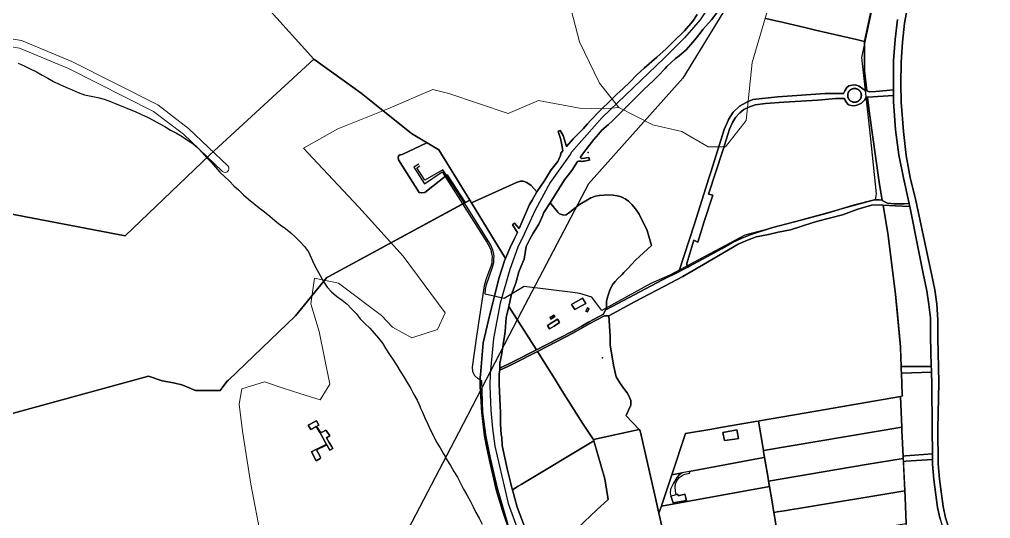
# Model space of a CAD drawing. Header units: metres. Extents: x 3 to 1027712, y 40 to 4430649.
# Drawn here: x 507850 to 509359, y 4407645 to 4408420 of the extents above; entities that cross this region are included whole.
import ezdxf

# ---------------------------------------------------------------- set-up
doc = ezdxf.new("R2010")
doc.units = ezdxf.units.M
doc.header["$MEASUREMENT"] = 0
doc.layers.add('A.ES.SDGC.CP.07003.cadastralparcel — CadastralParcel', color=1, linetype='Continuous')
for name, color, linetype, lineweight in [('Carreteras_5_km', 2, 'Continuous', 30), ('Lineas_electricas_5_km', 1, 'Continuous', 30), ('Rios_5_km', 4, 'Continuous', 30), ('Tuberias_distribucion_agua_ABAQUA', 5, 'Continuous', 30)]:
    doc.layers.add(name, color=color, linetype=linetype, lineweight=lineweight)
doc.layers.add('Habitats_5_km', color=7, linetype='Continuous', lineweight=9, true_color=0xbefad2)
doc.layers.add('Yacimientos_arqueologicos', color=7, linetype='Continuous', true_color=0x160844)

msp = doc.modelspace()

# ---------------------------------------------------------------- linework, layer by layer
at = {"layer": 'A.ES.SDGC.CP.07003.cadastralparcel — CadastralParcel', "color": 7, "linetype": 'Continuous', "flags": 128}
for points in [[(507847.8, 4408597.2), (507870.1, 4408600.4), (507989, 4408617.3), (508022.7, 4408621.6), (508025.3, 4408621.9), (508027.9, 4408622.3), (508073.7, 4408628.2), (508078.5, 4408622.4), (508096.1, 4408601), (508100.5, 4408595.7), (508105.4, 4408589.7), (508173.1, 4408507.7), (508307.5, 4408358.7), (508152.4, 4408216.1), (508145.7, 4408209.7), (508014.2, 4408084), (507675.2, 4408148.9)], [(508903.4, 4408427.8), (508896.2, 4408417.8), (508883.5, 4408402.7), (508865.6, 4408385.4), (508854.8, 4408374.7), (508840.6, 4408361.6), (508820.8, 4408344.5), (508809.9, 4408334.7), (508798.3, 4408323), (508787.9, 4408313.1), (508778.5, 4408304.1), (508767.6, 4408293.2), (508754.6, 4408281.1), (508751.7, 4408278.3), (508736.8, 4408262.7), (508732.7, 4408258.1), (508725.7, 4408250.1), (508710.3, 4408234.9), (508700.1, 4408222.8), (508700.1, 4408222.8), (508694.8, 4408240), (508690.1, 4408247.9), (508688.9, 4408247.2), (508686.9, 4408246), (508690.7, 4408235.3), (508692.4, 4408227.9), (508694.1, 4408216), (508691.2, 4408212.5), (508690.6, 4408208.8), (508686.6, 4408199.7), (508676.3, 4408186.4), (508672.7, 4408180.7), (508666.5, 4408170.6), (508654.1, 4408152.5), (508654.1, 4408152.5), (508645, 4408162.2), (508638.5, 4408167.2), (508632.7, 4408168.8), (508628.5, 4408168.9), (508622.3, 4408167), (508552.2, 4408135.2), (508501.4, 4408217.6), (508459.1, 4408243.1), (508401.6, 4408289.2), (508380.8, 4408305.9), (508355, 4408324.5), (508307.5, 4408358.7), (508173.1, 4408507.7)], [(509186.1, 4408492.3), (509163.4, 4408386), (509151, 4408388.9), (509087.3, 4408403.7), (509070.7, 4408407.6), (509030.7, 4408416.9), (509025.6, 4408418.1), (509009.7, 4408421.7)], [(509214.4, 4408420.4), (509210.7, 4408388.9), (509208.4, 4408356.7), (509208.4, 4408310.9), (509180.8, 4408308.1), (509170.3, 4408308), (509166.7, 4408309.3), (509163.1, 4408340.6), (509163.3, 4408386.1), (509182.1, 4408473.6)], [(508613.6, 4407618.8), (508600.8, 4407657.2), (508591.3, 4407687.8), (508581.4, 4407731.1), (508576.3, 4407754.5), (508572.8, 4407773.5), (508571, 4407787.1), (508568.7, 4407809), (508566.7, 4407835), (508566, 4407849.8), (508566.1, 4407860.3), (508566.1, 4407863.4), (508566.1, 4407864.4), (508566.3, 4407868.3), (508570.3, 4407917.7), (508580.8, 4407962), (508595.3, 4408019.6), (508603.8, 4408045.1), (508605.4, 4408049), (508612.7, 4408065.8), (508619.2, 4408080.1), (508623.8, 4408089.5), (508616.1, 4408101.3), (508619, 4408103.9), (508626.7, 4408095.5), (508642.6, 4408132.7), (508646.5, 4408139.4), (508654.1, 4408152.5), (508666.5, 4408170.6), (508672.7, 4408180.7), (508676.3, 4408186.4), (508686.6, 4408199.7), (508690.6, 4408208.8), (508691.2, 4408212.5), (508694.1, 4408216), (508692.4, 4408227.9), (508690.7, 4408235.3), (508686.9, 4408246), (508688.9, 4408247.2), (508690.1, 4408247.9), (508694.8, 4408240), (508700.1, 4408222.8), (508700.1, 4408222.8), (508710.3, 4408234.9), (508725.7, 4408250.1), (508732.7, 4408258.1), (508736.8, 4408262.7), (508751.7, 4408278.3), (508754.6, 4408281.1), (508767.6, 4408293.2), (508778.5, 4408304.1), (508787.9, 4408313.1), (508798.3, 4408323), (508809.9, 4408334.7), (508820.8, 4408344.5), (508840.6, 4408361.6), (508854.8, 4408374.7), (508865.6, 4408385.4), (508883.5, 4408402.7), (508896.2, 4408417.8), (508903.4, 4408427.8)], [(508936.8, 4408434.5), (508925.2, 4408419.5), (508911.9, 4408404.4), (508907.6, 4408398.9), (508899.5, 4408388.5), (508893.2, 4408381.4), (508885.8, 4408373), (508875, 4408363.8), (508869.7, 4408359.5), (508856.2, 4408347.1), (508853.5, 4408344.2), (508842.5, 4408332.7), (508835.1, 4408325.6), (508820.2, 4408311.3), (508814.4, 4408305.7), (508801.5, 4408292.7), (508799.2, 4408290.4), (508785, 4408276.3), (508780.8, 4408272.1), (508770.8, 4408262.1), (508765.4, 4408257.3), (508755.2, 4408248.4), (508749.6, 4408242), (508742.5, 4408233.8), (508735.4, 4408224.6), (508724.8, 4408210.9), (508722.7, 4408207.7), (508721.3, 4408205.7), (508721.8, 4408205.1), (508722.6, 4408204.7), (508723.3, 4408204.4), (508724, 4408204.3), (508724.6, 4408204.4), (508735, 4408205.7), (508735.2, 4408204.2), (508735.6, 4408201.4), (508732.7, 4408201.1), (508727.7, 4408200.1), (508726, 4408200), (508724.1, 4408199.8), (508723.3, 4408199.8), (508722.3, 4408200), (508721.2, 4408200.1), (508719.9, 4408200.1), (508718.7, 4408200), (508717.4, 4408199.8), (508708.2, 4408185.5), (508696.9, 4408171), (508674.8, 4408135.6), (508665, 4408120.1), (508662.2, 4408113.8), (508657, 4408102), (508648.3, 4408088), (508643.3, 4408078.8), (508637.6, 4408067.6), (508634.4, 4408047.9), (508632.3, 4408043), (508625.7, 4408028.3), (508621.2, 4408010.6), (508620.8, 4408009.6), (508614, 4407991.6), (508610.4, 4407974.3), (508606.6, 4407959.1), (508606.4, 4407957), (508604.5, 4407935.5), (508603.5, 4407928), (508601.6, 4407915.4), (508599.3, 4407901.5), (508598, 4407893.7), (508596.3, 4407886.5), (508596.5, 4407878.5), (508596.6, 4407878.5), (508596.6, 4407875.2), (508595.2, 4407869.5), (508595.5, 4407853.7), (508597, 4407819.9), (508597.3, 4407809.4), (508597.2, 4407792), (508598.3, 4407775), (508599.3, 4407771.1), (508600.2, 4407758.3), (508608.4, 4407720), (508613, 4407701.4), (508615.1, 4407692.8), (508615.9, 4407689.6), (508623.6, 4407662.3), (508637.1, 4407625.6)], [(509009.7, 4408421.7), (509025.6, 4408418.1), (509030.7, 4408416.9), (509070.7, 4408407.6), (509087.3, 4408403.7), (509151, 4408388.9), (509163.3, 4408386.1), (509163.1, 4408340.6), (509166.7, 4408309.3), (509164.5, 4408310.1), (509160.5, 4408312.5), (509154.8, 4408316.5), (509149.2, 4408318.7), (509144.3, 4408318.3), (509139, 4408316.9), (509135.6, 4408314.3), (509132.5, 4408309.4), (509130.5, 4408305.2), (509102.3, 4408305.1), (509028.6, 4408300), (508989.6, 4408295.9), (508979.2, 4408291.3), (508969.1, 4408285.4), (508959.1, 4408276.2), (508952, 4408264.9), (508951.4, 4408263.5), (508945.3, 4408249.4), (508924.7, 4408184.7), (508921.4, 4408173.9), (508920.3, 4408170.4), (508919.2, 4408166.9), (508899.2, 4408102.7), (508874.4, 4408028.4), (508849.2, 4408015.8), (508762, 4407969.8), (508762, 4407981.9), (508763.6, 4407988.9), (508766.3, 4407996.7), (508768.3, 4408002.3), (508772.2, 4408009), (508775.6, 4408013.1), (508779.9, 4408017.7), (508784.8, 4408022.3), (508786.4, 4408024.1), (508789.2, 4408027.3), (508795.4, 4408033.6), (508807.3, 4408046.2), (508832.1, 4408069.2), (508825.6, 4408092.3), (508813.2, 4408117.5), (508807.1, 4408126.3), (508801.5, 4408133), (508796.5, 4408137.8), (508791.2, 4408141.7), (508785.1, 4408144.6), (508778.8, 4408146.4), (508772.8, 4408147.2), (508762.6, 4408147.7), (508757.9, 4408147.3), (508750.9, 4408146.9), (508745, 4408145.6), (508737.8, 4408143), (508730.3, 4408138.7), (508720.1, 4408132.9), (508705, 4408120.7), (508699.3, 4408116.9), (508695.2, 4408116.1), (508692.1, 4408117), (508689.1, 4408118.3), (508686.8, 4408120.9), (508674.8, 4408135.6), (508696.9, 4408171), (508708.2, 4408185.5), (508717.4, 4408199.8), (508718.7, 4408200), (508719.9, 4408200.1), (508721.2, 4408200.1), (508722.3, 4408200), (508723.3, 4408199.8), (508724.1, 4408199.8), (508726, 4408200), (508727.7, 4408200.1), (508732.7, 4408201.1), (508735.6, 4408201.4), (508735.2, 4408204.2), (508735, 4408205.7), (508724.6, 4408204.4), (508724, 4408204.3), (508723.3, 4408204.4), (508722.6, 4408204.7), (508721.8, 4408205.1), (508721.3, 4408205.7), (508722.7, 4408207.7), (508724.8, 4408210.9), (508735.4, 4408224.6), (508742.5, 4408233.8), (508749.6, 4408242), (508755.2, 4408248.4), (508765.4, 4408257.3), (508770.8, 4408262.1), (508780.8, 4408272.1), (508785, 4408276.3), (508799.2, 4408290.4), (508801.5, 4408292.7), (508814.4, 4408305.7), (508820.2, 4408311.3), (508835.1, 4408325.6), (508842.5, 4408332.7), (508853.5, 4408344.2), (508856.2, 4408347.1), (508869.7, 4408359.5), (508875, 4408363.8), (508885.8, 4408373), (508893.2, 4408381.4), (508899.5, 4408388.5), (508907.6, 4408398.9), (508911.9, 4408404.4), (508925.2, 4408419.5), (508936.8, 4408434.5)], [(509295.3, 4407626.8), (509289.4, 4407645.9), (509285.7, 4407663.8), (509283, 4407682.9), (509279.8, 4407706.2), (509278, 4407730), (509277.5, 4407784.2), (509278.9, 4407856.4), (509277.5, 4407925.6), (509277.1, 4407953.5), (509275.7, 4407977.7), (509272.5, 4408000), (509267.5, 4408025.2), (509261.1, 4408053.9), (509243.2, 4408138.8), (509234.5, 4408174.9), (509228.1, 4408208.7), (509224, 4408246.2), (509220.4, 4408291.7), (509219.9, 4408320), (509220.4, 4408353.8), (509222.2, 4408384.8), (509225.4, 4408414.5), (509229.5, 4408436.9)], [(509229.5, 4408436.9), (509225.4, 4408414.5), (509222.2, 4408384.8), (509220.4, 4408353.8), (509219.9, 4408320), (509220.4, 4408291.7), (509224, 4408246.2), (509228.1, 4408208.7), (509234.5, 4408174.9), (509243.2, 4408138.8), (509261.1, 4408053.9), (509267.5, 4408025.2), (509272.5, 4408000), (509275.7, 4407977.7), (509277.1, 4407953.5), (509277.5, 4407925.6), (509278.9, 4407856.4), (509277.5, 4407784.2), (509278, 4407730), (509279.8, 4407706.2), (509283, 4407682.9), (509285.7, 4407663.8), (509289.4, 4407645.9), (509295.3, 4407626.8)], [(509280.7, 4407643.7), (509276.9, 4407662.2), (509274.1, 4407681.7), (509270.9, 4407705.3), (509269, 4407729.6), (509268.9, 4407736.5), (509268.9, 4407740.9), (509268.8, 4407745.2), (509268.5, 4407784.2), (509267.9, 4407854.1), (509267.4, 4407872.3), (509267.2, 4407876.9), (509267.1, 4407881.3), (509265.6, 4407927.2), (509265.6, 4407956.9), (509263.4, 4407977.4), (509260.2, 4407998.9), (509254.6, 4408025.6), (509248.2, 4408056.7), (509233.5, 4408129.5), (509233.1, 4408131.6), (509232.7, 4408133.6), (509232.6, 4408134.2), (509224, 4408174.3), (509216.7, 4408209.9), (509211.2, 4408248.7), (509208.4, 4408292.8), (509208.4, 4408302.1), (509208.4, 4408310.9), (509208.4, 4408356.7), (509210.7, 4408388.9), (509214.4, 4408420.4)], [(507675.2, 4408148.9), (508014.2, 4408084), (508145.7, 4408209.7), (508152.4, 4408216.1), (508307.5, 4408358.7), (508355, 4408324.5), (508380.8, 4408305.9), (508401.6, 4408289.2), (508459.1, 4408243.1), (508483.4, 4408228.5), (508483.1, 4408228.4), (508483.1, 4408228.4), (508444.5, 4408210.7), (508441.4, 4408209.9), (508438.7, 4408208.3), (508438.3, 4408206), (508438.7, 4408202.4), (508471, 4408151.4), (508474.4, 4408150.9), (508479.7, 4408151.2), (508514.5, 4408178.9), (508542.7, 4408135.8), (508330.4, 4408020.8), (508327.7, 4408019.3), (508279, 4407959.9), (508174.8, 4407860.1), (508172.1, 4407857.6), (508165, 4407847.7), (508161.7, 4407843.6), (508123.3, 4407844), (508103.8, 4407852), (508102.1, 4407852.4), (508089, 4407855.5), (508071.7, 4407859), (508050.2, 4407865.9), (507598.2, 4407742.3)], [(507598.2, 4407742.3), (508050.2, 4407865.9), (508071.7, 4407859), (508089, 4407855.5), (508102.1, 4407852.4), (508103.8, 4407852), (508123.3, 4407844), (508161.7, 4407843.6), (508165, 4407847.7), (508172.1, 4407857.6), (508174.8, 4407860.1), (508279, 4407959.9), (508327.7, 4408019.3), (508330.4, 4408020.8), (508549.6, 4408139.5), (508552.2, 4408135.2), (508605.4, 4408049), (508603.8, 4408045.1), (508595.3, 4408019.6), (508580.8, 4407962), (508570.3, 4407917.7), (508566.3, 4407868.3), (508566.1, 4407864.4), (508566.1, 4407863.4), (508566.1, 4407860.3), (508566, 4407849.8), (508566.7, 4407835), (508568.7, 4407809), (508571, 4407787.1), (508572.8, 4407773.5), (508576.3, 4407754.5), (508581.4, 4407731.1), (508591.3, 4407687.8), (508600.8, 4407657.2), (508613.6, 4407618.8)]]:
    msp.add_lwpolyline(points, dxfattribs=at)
for points in [[(508874.4, 4408028.4), (508899.2, 4408102.7), (508919.2, 4408166.9), (508920.3, 4408170.4), (508921.4, 4408173.9), (508924.7, 4408184.7), (508945.3, 4408249.4), (508951.4, 4408263.5), (508952, 4408264.9), (508959.1, 4408276.2), (508969.1, 4408285.4), (508979.2, 4408291.3), (508989.6, 4408295.9), (509028.6, 4408300), (509102.3, 4408305.1), (509130.5, 4408305.2), (509132.5, 4408309.4), (509135.6, 4408314.3), (509139, 4408316.9), (509144.3, 4408318.3), (509149.2, 4408318.7), (509154.8, 4408316.5), (509160.5, 4408312.5), (509164.5, 4408310.1), (509166.7, 4408309.3), (509170.3, 4408308), (509180.8, 4408308.1), (509208.4, 4408310.9), (509208.4, 4408302.1), (509167.8, 4408299.7), (509166.1, 4408299.6), (509163.2, 4408294.9), (509158.7, 4408290.2), (509152.7, 4408287.6), (509147.8, 4408286.3), (509142.3, 4408286.5), (509138.3, 4408287.8), (509135.4, 4408291.2), (509131.6, 4408297.6), (509118.8, 4408297.2), (509090.5, 4408295.1), (509038, 4408291.6), (509009.4, 4408289.7), (508993.5, 4408287.5), (508983.3, 4408284.1), (508975.8, 4408280.2), (508969.5, 4408275.2), (508962.5, 4408267.7), (508957.9, 4408260.4), (508953.6, 4408250), (508943.2, 4408216.5), (508920.8, 4408148.8), (508927.6, 4408147.4), (508913.8, 4408106.3), (508904.1, 4408074.5), (508897.8, 4408077.2), (508886.9, 4408041.2), (508887.2, 4408038.3), (508891.1, 4408036.9), (508888.7, 4408035.6), (508880.4, 4408031.5), (508874.4, 4408028.4)], [(509158.4, 4408302.5), (509158.4, 4408302.7), (509158.4, 4408302.9), (509158.3, 4408303.1), (509158.3, 4408303.3), (509158.3, 4408303.4), (509158.3, 4408303.6), (509158.3, 4408303.8), (509158.2, 4408304), (509158.2, 4408304.2), (509158.2, 4408304.4), (509158.1, 4408304.5), (509158.1, 4408304.7), (509158.1, 4408304.9), (509158, 4408305.1), (509158, 4408305.3), (509157.9, 4408305.4), (509157.9, 4408305.6), (509157.8, 4408305.8), (509157.7, 4408306), (509157.7, 4408306.1), (509157.6, 4408306.3), (509157.5, 4408306.5), (509157.5, 4408306.7), (509157.4, 4408306.8), (509157.3, 4408307), (509157.2, 4408307.2), (509157.1, 4408307.3), (509157, 4408307.5), (509156.9, 4408307.6), (509156.9, 4408307.8), (509156.8, 4408308), (509156.7, 4408308.1), (509156.6, 4408308.3), (509156.5, 4408308.4), (509156.2, 4408308.7), (509156.1, 4408308.9), (509156, 4408309), (509155.9, 4408309.2), (509155.8, 4408309.3), (509155.6, 4408309.4), (509155.5, 4408309.6), (509155.4, 4408309.7), (509155.3, 4408309.8), (509155.1, 4408310), (509155, 4408310.1), (509154.9, 4408310.2), (509154.7, 4408310.3), (509154.6, 4408310.5), (509154.4, 4408310.6), (509154.3, 4408310.7), (509154.1, 4408310.8), (509154, 4408310.9), (509153.8, 4408311), (509153.7, 4408311.1), (509153.5, 4408311.2), (509153.4, 4408311.3), (509153.2, 4408311.4), (509152.9, 4408311.6), (509152.7, 4408311.7), (509152.6, 4408311.8), (509152.2, 4408312), (509152.1, 4408312), (509151.9, 4408312.1), (509151.7, 4408312.2), (509151.4, 4408312.3), (509151.2, 4408312.4), (509151, 4408312.4), (509150.9, 4408312.5), (509150.7, 4408312.5), (509150.5, 4408312.6), (509150.3, 4408312.6), (509150.1, 4408312.7), (509150, 4408312.7), (509149.8, 4408312.8), (509149.6, 4408312.8), (509149.4, 4408312.8), (509149.2, 4408312.8), (509149, 4408312.9), (509148.9, 4408312.9), (509148.7, 4408312.9), (509148.5, 4408312.9), (509148.3, 4408312.9), (509148.1, 4408312.9), (509147.9, 4408312.9), (509147.8, 4408313), (509147.6, 4408312.9), (509147.4, 4408312.9), (509147.2, 4408312.9), (509147, 4408312.9), (509146.8, 4408312.9), (509146.6, 4408312.9), (509146.5, 4408312.9), (509146.3, 4408312.8), (509146.1, 4408312.8), (509145.9, 4408312.8), (509145.7, 4408312.8), (509145.5, 4408312.7), (509145.4, 4408312.7), (509145.2, 4408312.6), (509145, 4408312.6), (509144.8, 4408312.5), (509144.5, 4408312.4), (509144.3, 4408312.4), (509144.1, 4408312.3), (509143.4, 4408312), (509142.9, 4408311.8), (509142.3, 4408311.4), (509142.1, 4408311.3), (509142, 4408311.2), (509141.8, 4408311.1), (509141.7, 4408311), (509141.5, 4408310.9), (509141.4, 4408310.8), (509141.2, 4408310.7), (509141.1, 4408310.6), (509140.9, 4408310.5), (509140.8, 4408310.3), (509140.6, 4408310.2), (509140.5, 4408310.1), (509140.4, 4408310), (509140.2, 4408309.8), (509140.1, 4408309.7), (509140, 4408309.6), (509139.9, 4408309.4), (509139.7, 4408309.3), (509139.6, 4408309.2), (509139.5, 4408309), (509139.4, 4408308.9), (509139.3, 4408308.7), (509139.2, 4408308.6), (509139.1, 4408308.4), (509138.9, 4408308.3), (509138.8, 4408308.1), (509138.7, 4408308), (509138.6, 4408307.8), (509138.6, 4408307.6), (509138.5, 4408307.5), (509138.3, 4408307.2), (509138.2, 4408307), (509138.1, 4408306.8), (509138, 4408306.7), (509138, 4408306.5), (509137.9, 4408306.3), (509137.8, 4408306.1), (509137.8, 4408306), (509137.7, 4408305.8), (509137.7, 4408305.6), (509137.6, 4408305.4), (509137.5, 4408305.3), (509137.5, 4408305.1), (509137.4, 4408304.9), (509137.4, 4408304.7), (509137.4, 4408304.5), (509137.3, 4408304.4), (509137.3, 4408304.2), (509137.3, 4408304), (509137.2, 4408303.8), (509137.2, 4408303.6), (509137.2, 4408303.4), (509137.2, 4408303.3), (509137.2, 4408303.1), (509137.1, 4408302.9), (509137.1, 4408302.7), (509137.1, 4408302), (509137.1, 4408301.8), (509137.2, 4408301.6), (509137.2, 4408301.4), (509137.2, 4408301.2), (509137.2, 4408301), (509137.2, 4408300.9), (509137.3, 4408300.7), (509137.3, 4408300.5), (509137.3, 4408300.3), (509137.4, 4408300.1), (509137.4, 4408299.9), (509137.4, 4408299.8), (509137.5, 4408299.4), (509137.6, 4408299.2), (509137.7, 4408299), (509137.7, 4408298.9), (509137.8, 4408298.7), (509137.8, 4408298.5), (509138, 4408298), (509138.1, 4408297.8), (509138.2, 4408297.7), (509138.3, 4408297.5), (509138.5, 4408297.2), (509138.6, 4408297), (509138.6, 4408296.9), (509138.7, 4408296.7), (509138.8, 4408296.5), (509138.9, 4408296.4), (509139.1, 4408296.2), (509139.2, 4408296.1), (509139.3, 4408295.9), (509139.4, 4408295.8), (509139.5, 4408295.6), (509139.6, 4408295.5), (509139.7, 4408295.4), (509139.9, 4408295.2), (509140, 4408295.1), (509140.1, 4408295), (509140.2, 4408294.8), (509140.4, 4408294.7), (509140.5, 4408294.6), (509140.6, 4408294.4), (509140.8, 4408294.3), (509140.9, 4408294.2), (509141.1, 4408294.1), (509141.2, 4408294), (509141.4, 4408293.8), (509141.5, 4408293.7), (509141.7, 4408293.6), (509141.8, 4408293.5), (509142, 4408293.4), (509142.3, 4408293.2), (509142.8, 4408293), (509142.9, 4408292.9), (509143.4, 4408292.6), (509143.6, 4408292.6), (509144.1, 4408292.3), (509144.3, 4408292.3), (509144.5, 4408292.2), (509144.6, 4408292.2), (509144.8, 4408292.1), (509145, 4408292.1), (509145.2, 4408292), (509145.4, 4408292), (509145.5, 4408291.9), (509145.7, 4408291.9), (509145.9, 4408291.9), (509146.1, 4408291.8), (509146.3, 4408291.8), (509146.5, 4408291.8), (509146.6, 4408291.8), (509146.8, 4408291.7), (509147, 4408291.7), (509147.2, 4408291.7), (509147.4, 4408291.7), (509147.6, 4408291.7), (509147.8, 4408291.7), (509147.9, 4408291.7), (509148.1, 4408291.7), (509148.3, 4408291.7), (509148.5, 4408291.7), (509148.7, 4408291.7), (509148.9, 4408291.8), (509149, 4408291.8), (509149.2, 4408291.8), (509149.4, 4408291.8), (509149.6, 4408291.9), (509149.8, 4408291.9), (509150, 4408291.9), (509150.1, 4408292), (509150.3, 4408292), (509150.5, 4408292.1), (509150.7, 4408292.1), (509150.9, 4408292.2), (509151, 4408292.2), (509151.2, 4408292.3), (509151.4, 4408292.3), (509151.7, 4408292.5), (509151.9, 4408292.6), (509152.1, 4408292.6), (509152.2, 4408292.7), (509152.6, 4408292.9), (509152.7, 4408293), (509152.9, 4408293), (509153.2, 4408293.2), (509153.4, 4408293.3), (509153.5, 4408293.4), (509153.7, 4408293.5), (509153.8, 4408293.6), (509154, 4408293.7), (509154.1, 4408293.8), (509154.3, 4408294), (509154.4, 4408294.1), (509154.6, 4408294.2), (509154.7, 4408294.3), (509154.9, 4408294.4), (509155, 4408294.6), (509155.1, 4408294.7), (509155.3, 4408294.8), (509155.4, 4408295), (509155.5, 4408295.1), (509155.6, 4408295.2), (509155.8, 4408295.4), (509155.9, 4408295.5), (509156, 4408295.6), (509156.1, 4408295.8), (509156.2, 4408295.9), (509156.3, 4408296.1), (509156.5, 4408296.2), (509156.6, 4408296.4), (509156.7, 4408296.5), (509156.8, 4408296.7), (509156.9, 4408296.9), (509156.9, 4408297), (509157, 4408297.2), (509157.1, 4408297.3), (509157.2, 4408297.5), (509157.3, 4408297.7), (509157.4, 4408297.8), (509157.5, 4408298), (509157.6, 4408298.4), (509157.7, 4408298.5), (509157.7, 4408298.7), (509157.8, 4408298.9), (509157.9, 4408299), (509157.9, 4408299.2), (509158, 4408299.4), (509158, 4408299.6), (509158.1, 4408299.8), (509158.1, 4408299.9), (509158.1, 4408300.1), (509158.2, 4408300.3), (509158.2, 4408300.5), (509158.2, 4408300.7), (509158.3, 4408300.9), (509158.3, 4408301), (509158.3, 4408301.2), (509158.3, 4408301.4), (509158.3, 4408301.6), (509158.4, 4408301.8), (509158.4, 4408302), (509158.4, 4408302.1), (509158.4, 4408302.5)], [(509158.4, 4408302.5), (509158.4, 4408302.1), (509158.4, 4408302), (509158.4, 4408301.8), (509158.3, 4408301.6), (509158.3, 4408301.4), (509158.3, 4408301.2), (509158.3, 4408301), (509158.3, 4408300.9), (509158.2, 4408300.7), (509158.2, 4408300.5), (509158.2, 4408300.3), (509158.1, 4408300.1), (509158.1, 4408299.9), (509158.1, 4408299.8), (509158, 4408299.6), (509158, 4408299.4), (509157.9, 4408299.2), (509157.9, 4408299), (509157.8, 4408298.9), (509157.7, 4408298.7), (509157.7, 4408298.5), (509157.6, 4408298.4), (509157.5, 4408298), (509157.4, 4408297.8), (509157.3, 4408297.7), (509157.2, 4408297.5), (509157.1, 4408297.3), (509157, 4408297.2), (509156.9, 4408297), (509156.9, 4408296.9), (509156.8, 4408296.7), (509156.7, 4408296.5), (509156.6, 4408296.4), (509156.5, 4408296.2), (509156.3, 4408296.1), (509156.2, 4408295.9), (509156.1, 4408295.8), (509156, 4408295.6), (509155.9, 4408295.5), (509155.8, 4408295.4), (509155.6, 4408295.2), (509155.5, 4408295.1), (509155.4, 4408295), (509155.3, 4408294.8), (509155.1, 4408294.7), (509155, 4408294.6), (509154.9, 4408294.4), (509154.7, 4408294.3), (509154.6, 4408294.2), (509154.4, 4408294.1), (509154.3, 4408294), (509154.1, 4408293.8), (509154, 4408293.7), (509153.8, 4408293.6), (509153.7, 4408293.5), (509153.5, 4408293.4), (509153.4, 4408293.3), (509153.2, 4408293.2), (509152.9, 4408293), (509152.7, 4408293), (509152.6, 4408292.9), (509152.2, 4408292.7), (509152.1, 4408292.6), (509151.9, 4408292.6), (509151.7, 4408292.5), (509151.4, 4408292.3), (509151.2, 4408292.3), (509151, 4408292.2), (509150.9, 4408292.2), (509150.7, 4408292.1), (509150.5, 4408292.1), (509150.3, 4408292), (509150.1, 4408292), (509150, 4408291.9), (509149.8, 4408291.9), (509149.6, 4408291.9), (509149.4, 4408291.8), (509149.2, 4408291.8), (509149, 4408291.8), (509148.9, 4408291.8), (509148.7, 4408291.7), (509148.5, 4408291.7), (509148.3, 4408291.7), (509148.1, 4408291.7), (509147.9, 4408291.7), (509147.8, 4408291.7), (509147.6, 4408291.7), (509147.4, 4408291.7), (509147.2, 4408291.7), (509147, 4408291.7), (509146.8, 4408291.7), (509146.6, 4408291.8), (509146.5, 4408291.8), (509146.3, 4408291.8), (509146.1, 4408291.8), (509145.9, 4408291.9), (509145.7, 4408291.9), (509145.5, 4408291.9), (509145.4, 4408292), (509145.2, 4408292), (509145, 4408292.1), (509144.8, 4408292.1), (509144.6, 4408292.2), (509144.5, 4408292.2), (509144.3, 4408292.3), (509144.1, 4408292.3), (509143.6, 4408292.6), (509143.4, 4408292.6), (509142.9, 4408292.9), (509142.8, 4408293), (509142.3, 4408293.2), (509142, 4408293.4), (509141.8, 4408293.5), (509141.7, 4408293.6), (509141.5, 4408293.7), (509141.4, 4408293.8), (509141.2, 4408294), (509141.1, 4408294.1), (509140.9, 4408294.2), (509140.8, 4408294.3), (509140.6, 4408294.4), (509140.5, 4408294.6), (509140.4, 4408294.7), (509140.2, 4408294.8), (509140.1, 4408295), (509140, 4408295.1), (509139.9, 4408295.2), (509139.7, 4408295.4), (509139.6, 4408295.5), (509139.5, 4408295.6), (509139.4, 4408295.8), (509139.3, 4408295.9), (509139.2, 4408296.1), (509139.1, 4408296.2), (509138.9, 4408296.4), (509138.8, 4408296.5), (509138.7, 4408296.7), (509138.6, 4408296.9), (509138.6, 4408297), (509138.5, 4408297.2), (509138.3, 4408297.5), (509138.2, 4408297.7), (509138.1, 4408297.8), (509138, 4408298), (509137.8, 4408298.5), (509137.8, 4408298.7), (509137.7, 4408298.9), (509137.7, 4408299), (509137.6, 4408299.2), (509137.5, 4408299.4), (509137.4, 4408299.8), (509137.4, 4408299.9), (509137.4, 4408300.1), (509137.3, 4408300.3), (509137.3, 4408300.5), (509137.3, 4408300.7), (509137.2, 4408300.9), (509137.2, 4408301), (509137.2, 4408301.2), (509137.2, 4408301.4), (509137.2, 4408301.6), (509137.1, 4408301.8), (509137.1, 4408302), (509137.1, 4408302.7), (509137.1, 4408302.9), (509137.2, 4408303.1), (509137.2, 4408303.3), (509137.2, 4408303.4), (509137.2, 4408303.6), (509137.2, 4408303.8), (509137.3, 4408304), (509137.3, 4408304.2), (509137.3, 4408304.4), (509137.4, 4408304.5), (509137.4, 4408304.7), (509137.4, 4408304.9), (509137.5, 4408305.1), (509137.5, 4408305.3), (509137.6, 4408305.4), (509137.7, 4408305.6), (509137.7, 4408305.8), (509137.8, 4408306), (509137.8, 4408306.1), (509137.9, 4408306.3), (509138, 4408306.5), (509138, 4408306.7), (509138.1, 4408306.8), (509138.2, 4408307), (509138.3, 4408307.2), (509138.5, 4408307.5), (509138.6, 4408307.6), (509138.6, 4408307.8), (509138.7, 4408308), (509138.8, 4408308.1), (509138.9, 4408308.3), (509139.1, 4408308.4), (509139.2, 4408308.6), (509139.3, 4408308.7), (509139.4, 4408308.9), (509139.5, 4408309), (509139.6, 4408309.2), (509139.7, 4408309.3), (509139.9, 4408309.4), (509140, 4408309.6), (509140.1, 4408309.7), (509140.2, 4408309.8), (509140.4, 4408310), (509140.5, 4408310.1), (509140.6, 4408310.2), (509140.8, 4408310.3), (509140.9, 4408310.5), (509141.1, 4408310.6), (509141.2, 4408310.7), (509141.4, 4408310.8), (509141.5, 4408310.9), (509141.7, 4408311), (509141.8, 4408311.1), (509142, 4408311.2), (509142.1, 4408311.3), (509142.3, 4408311.4), (509142.9, 4408311.8), (509143.4, 4408312), (509144.1, 4408312.3), (509144.3, 4408312.4), (509144.5, 4408312.4), (509144.8, 4408312.5), (509145, 4408312.6), (509145.2, 4408312.6), (509145.4, 4408312.7), (509145.5, 4408312.7), (509145.7, 4408312.8), (509145.9, 4408312.8), (509146.1, 4408312.8), (509146.3, 4408312.8), (509146.5, 4408312.9), (509146.6, 4408312.9), (509146.8, 4408312.9), (509147, 4408312.9), (509147.2, 4408312.9), (509147.4, 4408312.9), (509147.6, 4408312.9), (509147.8, 4408313), (509147.9, 4408312.9), (509148.1, 4408312.9), (509148.3, 4408312.9), (509148.5, 4408312.9), (509148.7, 4408312.9), (509148.9, 4408312.9), (509149, 4408312.9), (509149.2, 4408312.8), (509149.4, 4408312.8), (509149.6, 4408312.8), (509149.8, 4408312.8), (509150, 4408312.7), (509150.1, 4408312.7), (509150.3, 4408312.6), (509150.5, 4408312.6), (509150.7, 4408312.5), (509150.9, 4408312.5), (509151, 4408312.4), (509151.2, 4408312.4), (509151.4, 4408312.3), (509151.7, 4408312.2), (509151.9, 4408312.1), (509152.1, 4408312), (509152.2, 4408312), (509152.6, 4408311.8), (509152.7, 4408311.7), (509152.9, 4408311.6), (509153.2, 4408311.4), (509153.4, 4408311.3), (509153.5, 4408311.2), (509153.7, 4408311.1), (509153.8, 4408311), (509154, 4408310.9), (509154.1, 4408310.8), (509154.3, 4408310.7), (509154.4, 4408310.6), (509154.6, 4408310.5), (509154.7, 4408310.3), (509154.9, 4408310.2), (509155, 4408310.1), (509155.1, 4408310), (509155.3, 4408309.8), (509155.4, 4408309.7), (509155.5, 4408309.6), (509155.6, 4408309.4), (509155.8, 4408309.3), (509155.9, 4408309.2), (509156, 4408309), (509156.1, 4408308.9), (509156.2, 4408308.7), (509156.5, 4408308.4), (509156.6, 4408308.3), (509156.7, 4408308.1), (509156.8, 4408308), (509156.9, 4408307.8), (509156.9, 4408307.6), (509157, 4408307.5), (509157.1, 4408307.3), (509157.2, 4408307.2), (509157.3, 4408307), (509157.4, 4408306.8), (509157.5, 4408306.7), (509157.5, 4408306.5), (509157.6, 4408306.3), (509157.7, 4408306.1), (509157.7, 4408306), (509157.8, 4408305.8), (509157.9, 4408305.6), (509157.9, 4408305.4), (509158, 4408305.3), (509158, 4408305.1), (509158.1, 4408304.9), (509158.1, 4408304.7), (509158.1, 4408304.5), (509158.2, 4408304.4), (509158.2, 4408304.2), (509158.2, 4408304), (509158.3, 4408303.8), (509158.3, 4408303.6), (509158.3, 4408303.4), (509158.3, 4408303.3), (509158.3, 4408303.1), (509158.4, 4408302.9), (509158.4, 4408302.7), (509158.4, 4408302.5)], [(508891.1, 4408036.9), (508887.2, 4408038.3), (508886.9, 4408041.2), (508897.8, 4408077.2), (508904.1, 4408074.5), (508913.8, 4408106.3), (508927.6, 4408147.4), (508920.8, 4408148.8), (508943.2, 4408216.5), (508953.6, 4408250), (508957.9, 4408260.4), (508962.5, 4408267.7), (508969.5, 4408275.2), (508975.8, 4408280.2), (508983.3, 4408284.1), (508993.5, 4408287.5), (509009.4, 4408289.7), (509038, 4408291.6), (509090.5, 4408295.1), (509118.8, 4408297.2), (509131.6, 4408297.6), (509135.4, 4408291.2), (509138.3, 4408287.8), (509142.3, 4408286.5), (509147.8, 4408286.3), (509152.7, 4408287.6), (509158.7, 4408290.2), (509163.2, 4408294.9), (509166.1, 4408299.6), (509167.8, 4408299.7), (509170.8, 4408274.4), (509186, 4408167.5), (509190.9, 4408139), (509190.2, 4408139.4), (509186.2, 4408140.1), (509178.6, 4408140.1), (509146.2, 4408131.8), (509105.1, 4408119.3), (509066.5, 4408108.9), (509018.8, 4408096.5), (508985.6, 4408085.6), (508972.6, 4408080.7), (508958.2, 4408073.6), (508942.1, 4408064.6), (508912.3, 4408048.3), (508891.1, 4408036.9)], [(509170.8, 4408274.4), (509167.8, 4408299.7), (509208.4, 4408302.1), (509208.4, 4408292.8), (509211.2, 4408248.7), (509216.7, 4408209.9), (509224, 4408174.3), (509232.6, 4408134.2), (509225, 4408133.7), (509209.2, 4408133.7), (509199, 4408134.7), (509190.9, 4408139), (509186, 4408167.5), (509170.8, 4408274.4)], [(508483.1, 4408228.4), (508483.4, 4408228.5), (508501.4, 4408217.6), (508549.6, 4408139.5), (508542.7, 4408135.8), (508514.5, 4408178.9), (508479.7, 4408151.2), (508474.4, 4408150.9), (508471, 4408151.4), (508438.7, 4408202.4), (508438.3, 4408206), (508438.7, 4408208.3), (508441.4, 4408209.9), (508444.5, 4408210.7), (508483.1, 4408228.4)], [(508605.4, 4408049), (508552.2, 4408135.2), (508622.3, 4408167), (508628.5, 4408168.9), (508632.7, 4408168.8), (508638.5, 4408167.2), (508645, 4408162.2), (508654.1, 4408152.5), (508646.5, 4408139.4), (508642.6, 4408132.7), (508626.7, 4408095.5), (508619, 4408103.9), (508616.1, 4408101.3), (508623.8, 4408089.5), (508619.2, 4408080.1), (508612.7, 4408065.8), (508605.4, 4408049)], [(508596.6, 4407875.2), (508596.6, 4407878.5), (508615.8, 4407888), (508653.2, 4407907.1), (508668.6, 4407914.9), (508709.7, 4407935.9), (508722.6, 4407943.3), (508734, 4407949.9), (508757.6, 4407962.5), (508760.8, 4407969.2), (508762, 4407969.8), (508849.2, 4408015.8), (508874.4, 4408028.4), (508880.4, 4408031.5), (508888.7, 4408035.6), (508891.1, 4408036.9), (508912.3, 4408048.3), (508942.1, 4408064.6), (508958.2, 4408073.6), (508972.6, 4408080.7), (508985.6, 4408085.6), (509018.8, 4408096.5), (509066.5, 4408108.9), (509105.1, 4408119.3), (509146.2, 4408131.8), (509178.6, 4408140.1), (509186.2, 4408140.1), (509190.2, 4408139.4), (509190.9, 4408139), (509199, 4408134.7), (509209.2, 4408133.7), (509225, 4408133.7), (509232.6, 4408134.2), (509232.7, 4408133.6), (509233.1, 4408131.6), (509233.5, 4408129.5), (509211.7, 4408130.6), (509192.1, 4408131.9), (509189, 4408132.1), (509174.3, 4408131.6), (509152.8, 4408125.4), (509129.2, 4408116.9), (509088.6, 4408106.2), (509070.6, 4408100.6), (509066.1, 4408099.1), (509048.4, 4408093.2), (509029.2, 4408089.7), (509013.8, 4408086.4), (508995.1, 4408082.4), (508981.4, 4408077.4), (508966.8, 4408071.4), (508913.1, 4408039.7), (508881, 4408020.8), (508862.4, 4408011.2), (508807, 4407981.9), (508765.8, 4407959.9), (508759, 4407959.9), (508735.5, 4407947.2), (508711.1, 4407933.3), (508669.9, 4407912.3), (508654.8, 4407904.5), (508617.2, 4407885.3), (508611, 4407882.3), (508596.6, 4407875.2)], [(508674.8, 4408135.6), (508686.8, 4408120.9), (508689.1, 4408118.3), (508692.1, 4408117), (508695.2, 4408116.1), (508699.3, 4408116.9), (508705, 4408120.7), (508720.1, 4408132.9), (508730.3, 4408138.7), (508737.8, 4408143), (508745, 4408145.6), (508750.9, 4408146.9), (508757.9, 4408147.3), (508762.6, 4408147.7), (508772.8, 4408147.2), (508778.8, 4408146.4), (508785.1, 4408144.6), (508791.2, 4408141.7), (508796.5, 4408137.8), (508801.5, 4408133), (508807.1, 4408126.3), (508813.2, 4408117.5), (508825.6, 4408092.3), (508832.1, 4408069.2), (508807.3, 4408046.2), (508795.4, 4408033.6), (508789.2, 4408027.3), (508786.4, 4408024.1), (508784.8, 4408022.3), (508779.9, 4408017.7), (508775.6, 4408013.1), (508772.2, 4408009), (508768.3, 4408002.3), (508766.3, 4407996.7), (508763.6, 4407988.9), (508762, 4407981.9), (508762, 4407969.8), (508760.8, 4407969.2), (508757.6, 4407962.5), (508734, 4407949.9), (508722.6, 4407943.3), (508709.7, 4407935.9), (508668.6, 4407914.9), (508653.2, 4407907.1), (508610.4, 4407974.3), (508614, 4407991.6), (508620.8, 4408009.6), (508621.2, 4408010.6), (508625.7, 4408028.3), (508632.3, 4408043), (508634.4, 4408047.9), (508637.6, 4408067.6), (508643.3, 4408078.8), (508648.3, 4408088), (508657, 4408102), (508662.2, 4408113.8), (508665, 4408120.1), (508674.8, 4408135.6)], [(509219.2, 4407909.3), (509220.3, 4407881.1), (509220.5, 4407875.9), (509220.7, 4407870.8), (509222, 4407837.5), (509222.1, 4407835.3), (509219.1, 4407834.7), (509087.5, 4407811.9), (509000, 4407796.7), (508998.3, 4407796.4), (508993.8, 4407795.6), (508939.5, 4407786.2), (508925.9, 4407783.9), (508884.9, 4407776.8), (508863.7, 4407713), (508848.1, 4407666.1), (508843.7, 4407653.1), (508837.4, 4407681.2), (508814.8, 4407780.9), (508812.9, 4407783), (508792.2, 4407805.2), (508793.2, 4407806.2), (508796.6, 4407813.4), (508800, 4407821), (508800, 4407828.2), (508797, 4407835.3), (508794.5, 4407840.4), (508789, 4407847.1), (508787.5, 4407849.2), (508782.7, 4407855.6), (508777.2, 4407864.9), (508773, 4407883), (508767.9, 4407914.7), (508767.9, 4407928.3), (508765.8, 4407959.9), (508807, 4407981.9), (508862.4, 4408011.2), (508881, 4408020.8), (508913.1, 4408039.7), (508966.8, 4408071.4), (508981.4, 4408077.4), (508995.1, 4408082.4), (509013.8, 4408086.4), (509029.2, 4408089.7), (509048.4, 4408093.2), (509066.1, 4408099.1), (509070.6, 4408100.6), (509088.6, 4408106.2), (509129.2, 4408116.9), (509152.8, 4408125.4), (509174.3, 4408131.6), (509189, 4408132.1), (509192.1, 4408131.9), (509200.1, 4408084.7), (509211.5, 4407993.1), (509213.9, 4407968.2), (509219.2, 4407911.6), (509219.2, 4407909.3)], [(509192.1, 4408131.9), (509211.7, 4408130.6), (509233.5, 4408129.5), (509248.2, 4408056.7), (509254.6, 4408025.6), (509260.2, 4407998.9), (509263.4, 4407977.4), (509265.6, 4407956.9), (509265.6, 4407927.2), (509267.1, 4407881.3), (509220.3, 4407881.1), (509219.2, 4407911.6), (509211.5, 4407993.1), (509200.1, 4408084.7), (509192.1, 4408131.9)], [(508596.5, 4407878.5), (508596.3, 4407886.5), (508598, 4407893.7), (508599.3, 4407901.5), (508601.6, 4407915.4), (508603.5, 4407928), (508604.5, 4407935.5), (508606.4, 4407957), (508606.6, 4407959.1), (508610.4, 4407974.3), (508653.2, 4407907.1), (508615.8, 4407888), (508596.5, 4407878.5)], [(508712.8, 4407969.4), (508712.8, 4407969.5), (508707.7, 4407977.3), (508724.7, 4407987.1), (508729.9, 4407978.8), (508712.8, 4407969.4)], [(508712.8, 4407969.4), (508729.9, 4407978.8), (508724.7, 4407987.1), (508707.7, 4407977.3), (508712.8, 4407969.5), (508712.8, 4407969.4)], [(508682.2, 4407861), (508654.8, 4407904.5), (508669.9, 4407912.3), (508711.1, 4407933.3), (508735.5, 4407947.2), (508759, 4407959.9), (508765.8, 4407959.9), (508767.9, 4407928.3), (508767.9, 4407914.7), (508773, 4407883), (508777.2, 4407864.9), (508782.7, 4407855.6), (508787.5, 4407849.2), (508789, 4407847.1), (508794.5, 4407840.4), (508797, 4407835.3), (508800, 4407828.2), (508800, 4407821), (508796.6, 4407813.4), (508793.2, 4407806.2), (508792.2, 4407805.2), (508812.9, 4407783), (508742, 4407767.5), (508740.6, 4407769.7), (508725, 4407793), (508715, 4407808.8), (508692.9, 4407844), (508688.7, 4407850.7), (508682.2, 4407861)], [(508675.7, 4407954.8), (508674.4, 4407957), (508680.7, 4407960.7), (508682, 4407958.6), (508675.7, 4407954.8)], [(508675.7, 4407954.8), (508682, 4407958.6), (508680.7, 4407960.7), (508674.4, 4407957), (508675.7, 4407954.8)], [(508734.9, 4407970.8), (508732.6, 4407966), (508730.2, 4407966.8), (508732.8, 4407972), (508734.9, 4407970.8)], [(508734.9, 4407970.8), (508732.8, 4407972), (508730.2, 4407966.8), (508732.6, 4407966), (508734.9, 4407970.8)], [(508689, 4407949.4), (508680.7, 4407944), (508673.5, 4407939.4), (508670.5, 4407944.7), (508686.2, 4407954.5), (508689, 4407949.4)], [(508689, 4407949.4), (508686.2, 4407954.5), (508670.5, 4407944.7), (508673.5, 4407939.4), (508680.7, 4407944), (508689, 4407949.4)], [(508613, 4407701.4), (508608.4, 4407720), (508600.2, 4407758.3), (508599.3, 4407771.1), (508598.3, 4407775), (508597.2, 4407792), (508597.3, 4407809.4), (508597, 4407819.9), (508595.5, 4407853.7), (508595.2, 4407869.5), (508596.6, 4407875.2), (508611, 4407882.3), (508617.2, 4407885.3), (508654.8, 4407904.5), (508682.2, 4407861), (508688.7, 4407850.7), (508692.9, 4407844), (508715, 4407808.8), (508725, 4407793), (508740.6, 4407769.7), (508742, 4407767.5), (508742.6, 4407765.6), (508629.5, 4407697.8), (508625.1, 4407695.1), (508615.9, 4407689.6), (508615.1, 4407692.8), (508613, 4407701.4)], [(509222.1, 4407835.3), (509222, 4407837.5), (509220.7, 4407870.8), (509267.4, 4407872.3), (509267.9, 4407854.1), (509268.5, 4407784.2), (509268.8, 4407745.2), (509227.1, 4407742.4), (509223.4, 4407741.8), (509221.5, 4407781.5), (509221.3, 4407786.9), (509219.1, 4407834.7), (509222.1, 4407835.3)], [(509220.5, 4407875.9), (509220.3, 4407881.1), (509267.1, 4407881.3), (509267.2, 4407876.9), (509267.4, 4407872.3), (509220.7, 4407870.8), (509220.5, 4407875.9)], [(509000, 4407796.7), (509087.5, 4407811.9), (509219.1, 4407834.7), (509221.3, 4407786.9), (509006.1, 4407750.6), (508998.3, 4407796.4), (509000, 4407796.7)], [(508311.6, 4407788.1), (508317.9, 4407778.3), (508321.2, 4407779.6), (508326, 4407782.3), (508326.3, 4407781.8), (508332, 4407773.3), (508326.9, 4407770.3), (508331.2, 4407762.9), (508334.6, 4407757.1), (508336.7, 4407753.6), (508332.1, 4407751), (508330.1, 4407754.6), (508327.3, 4407759.5), (508325.5, 4407758.6), (508311.4, 4407751.6), (508317.6, 4407740.3), (508317.6, 4407739.2), (508317, 4407738.4), (508311, 4407734.6), (508303.5, 4407748.3), (508310.4, 4407751.9), (508311, 4407752.2), (508325.2, 4407759.2), (508327, 4407760), (508317, 4407777.9), (508310.8, 4407787.7), (508309.4, 4407787), (508302.6, 4407783.4), (508298.7, 4407789.8), (508311.4, 4407796.9), (508315.2, 4407790.1), (508311.6, 4407788.1)], [(508311.6, 4407788.1), (508315.2, 4407790.1), (508311.4, 4407796.9), (508298.7, 4407789.8), (508302.6, 4407783.4), (508309.4, 4407787), (508310.8, 4407787.7), (508317, 4407777.9), (508327, 4407760), (508325.2, 4407759.2), (508311, 4407752.2), (508310.4, 4407751.9), (508303.5, 4407748.3), (508311, 4407734.6), (508317, 4407738.4), (508317.6, 4407739.2), (508317.6, 4407740.3), (508311.4, 4407751.6), (508325.5, 4407758.6), (508327.3, 4407759.5), (508330.1, 4407754.6), (508332.1, 4407751), (508336.7, 4407753.6), (508334.6, 4407757.1), (508331.2, 4407762.9), (508326.9, 4407770.3), (508332, 4407773.3), (508326.3, 4407781.8), (508326, 4407782.3), (508321.2, 4407779.6), (508317.9, 4407778.3), (508311.6, 4407788.1)], [(508998.3, 4407796.4), (509006.1, 4407750.6), (509006.4, 4407748.6), (509007.9, 4407740), (509006.7, 4407739.8), (508879.6, 4407715.9), (508863.7, 4407713), (508884.9, 4407776.8), (508925.9, 4407783.9), (508939.5, 4407786.2), (508993.8, 4407795.6), (508998.3, 4407796.4)], [(508959.4, 4407781.7), (508964.8, 4407782.9), (508967.2, 4407769.3), (508961.8, 4407768.4), (508945.9, 4407765.9), (508943.2, 4407778.3), (508959.4, 4407781.7)], [(508959.4, 4407781.7), (508943.2, 4407778.3), (508945.9, 4407765.9), (508961.8, 4407768.4), (508967.2, 4407769.3), (508964.8, 4407782.9), (508959.4, 4407781.7)], [(509223.4, 4407741.8), (509223.5, 4407738.4), (509165.8, 4407728.6), (509120.4, 4407720.9), (509014.2, 4407702.8), (509013.4, 4407707.7), (509006.4, 4407748.6), (509006.1, 4407750.6), (509221.3, 4407786.9), (509221.5, 4407781.5), (509223.4, 4407741.8)], [(508654.3, 4407586.1), (508637.1, 4407625.6), (508623.6, 4407662.3), (508615.9, 4407689.6), (508625.1, 4407695.1), (508629.5, 4407697.8), (508742.6, 4407765.6), (508759.5, 4407706.6), (508764.7, 4407674.5), (508747.2, 4407658.6), (508717.6, 4407630.3), (508712.2, 4407625.1), (508654.3, 4407586.1)], [(508890.8, 4407718), (509006.7, 4407739.8), (509007.9, 4407740), (509013.4, 4407707.7), (509014.2, 4407702.8), (509015.5, 4407695), (509015.6, 4407694.6), (508847.5, 4407664.3), (508848.1, 4407666.1), (508863.7, 4407713), (508879.6, 4407715.9), (508877.1, 4407713.9), (508874.9, 4407712.3), (508871.3, 4407708.6), (508866.3, 4407699.9), (508861.7, 4407690.4), (508861.3, 4407684.3), (508862.4, 4407680), (508866, 4407669.2), (508886.6, 4407672.8), (508884.2, 4407682.6), (508873.8, 4407680.2), (508873.1, 4407683), (508870.3, 4407682.2), (508869.6, 4407687.4), (508869.2, 4407694.1), (508869.4, 4407698.6), (508871.3, 4407703.4), (508875, 4407708.8), (508879.8, 4407712), (508884, 4407713.7), (508891.8, 4407715.3), (508890.8, 4407718)], [(509022.7, 4407654.4), (509022.5, 4407654.3), (509019.7, 4407670.7), (509014.2, 4407702.8), (509120.4, 4407720.9), (509165.8, 4407728.6), (509223.5, 4407738.4), (509225.8, 4407687.9), (509060.5, 4407660.6), (509047.2, 4407658.4), (509042.1, 4407657.6), (509027.3, 4407655.1), (509022.7, 4407654.4)], [(509227.1, 4407742.4), (509268.8, 4407745.2), (509268.9, 4407740.9), (509268.9, 4407736.5), (509227.7, 4407733.8), (509223.7, 4407733.6), (509223.5, 4407738.4), (509223.4, 4407741.8), (509227.1, 4407742.4)], [(509227.7, 4407733.8), (509268.9, 4407736.5), (509269, 4407729.6), (509270.9, 4407705.3), (509274.1, 4407681.7), (509276.9, 4407662.2), (509280.7, 4407643.7), (509286.9, 4407623.6), (509293.1, 4407607.2), (509231.2, 4407579.1), (509228.5, 4407577.9), (509229, 4407591.2), (509229.2, 4407595.1), (509229.6, 4407605.9), (509228.3, 4407634.1), (509228.2, 4407636.6), (509226.3, 4407677.9), (509225.8, 4407687.9), (509223.7, 4407733.6), (509227.7, 4407733.8)], [(509029.3, 4407614.3), (509029.3, 4407614.3), (509029.5, 4407613.1), (508859.2, 4407583.8), (508858.9, 4407585), (508858.9, 4407585.1), (508857.8, 4407590), (508854.8, 4407603.6), (508843.7, 4407653.1), (508847.5, 4407664.3), (509015.6, 4407694.6), (509019.7, 4407670.7), (509022.5, 4407654.3), (509028.2, 4407620.5), (509029.3, 4407614.3)], [(509031.7, 4407603.6), (509031.1, 4407603.5), (509029.3, 4407614.3), (509022.5, 4407654.3), (509022.7, 4407654.4), (509027.3, 4407655.1), (509042.1, 4407657.6), (509047.2, 4407658.4), (509060.5, 4407660.6), (509225.8, 4407687.9), (509226.3, 4407677.9), (509228.2, 4407636.6), (509031.7, 4407603.6)], [(508866, 4407669.2), (508862.4, 4407680), (508867.4, 4407681.4), (508870.3, 4407682.2), (508873.1, 4407683), (508873.8, 4407680.2), (508884.2, 4407682.6), (508886.6, 4407672.8), (508866, 4407669.2)]]:
    msp.add_lwpolyline(points, close=True, dxfattribs=at)
at = {"layer": 'A.ES.SDGC.CP.07003.cadastralparcel — CadastralParcel', "color": 3, "linetype": 'Continuous', "flags": 128}
msp.add_lwpolyline([(508717.6, 4407630.3), (508747.2, 4407658.6), (508764.7, 4407674.5), (508759.5, 4407706.6), (508742.6, 4407765.6), (508742, 4407767.5), (508812.9, 4407783), (508814.8, 4407780.9), (508837.4, 4407681.2), (508843.7, 4407653.1), (508854.8, 4407603.6)], dxfattribs=at)
at = {"layer": 'Carreteras_5_km'}
msp.add_line((508708, 4408213.9, 27.4), (508705.5, 4408210.3, 27.4), dxfattribs=at)
for points in [[(508962, 4408521.7, 12.8), (508949.7, 4408490.9, 14.1), (508948.1, 4408486.8, 14.2), (508935.9, 4408462.5, 15.3), (508907.7, 4408419.9, 17.7), (508883.4, 4408391.7, 19.5), (508851.9, 4408359.9, 21.7), (508755.5, 4408268, 26.3), (508708, 4408213.9, 27.4)], [(508705.5, 4408210.3, 27.4), (508674.8, 4408167.1, 27.6), (508651.1, 4408123.8, 27.2), (508634, 4408086.6, 26.6)], [(508634, 4408086.6, 26.6), (508624.6, 4408066.3, 26.2), (508611.9, 4408031.9, 25.3), (508597.1, 4407979.3, 24), (508586.8, 4407924.5, 22.7), (508581.2, 4407869.7, 0.3)], [(508581.2, 4407869.7, 0.3), (508581, 4407851.2, 0.3), (508582.2, 4407813.2, 20), (508584.9, 4407785, 19.3), (508588.5, 4407757.2, 18.6), (508603.4, 4407695, 16.9)], [(508603.4, 4407695, 16.9), (508609.5, 4407668.5, 16.3), (508625, 4407625.6, 15.2), (508629.7, 4407615.8, 15), (508675.4, 4407521, 12.3), (508756.9, 4407363.1, 8.1), (508803.5, 4407276.5, 5.7), (508806, 4407272.1, 5.6)]]:
    msp.add_polyline3d(points, dxfattribs=at)
at = {"layer": 'Habitats_5_km'}
for points in [[(508697.4, 4408473.4), (508720.4, 4408385.4), (508751.4, 4408321.4), (508781.4, 4408283.4), (508757.4, 4408281.4), (508720.4, 4408282.4), (508656.4, 4408294.4), (508609.4, 4408274.4), (508517.4, 4408305.4), (508492.4, 4408311.4), (508422.4, 4408281.4), (508344.4, 4408250.4), (508291.4, 4408220.4), (508305.4, 4408205.4), (508377.4, 4408128.4), (508446.4, 4408052.4), (508511.4, 4407964.4), (508499.4, 4407938.4), (508459.4, 4407925.4), (508429.4, 4407942.4), (508412.4, 4407960.4), (508345.4, 4408010.4), (508308.4, 4408018.4), (508302.4, 4407978.4), (508315.4, 4407935.4), (508332.4, 4407853.4), (508317.4, 4407829.4), (508285.4, 4407839.4), (508259.4, 4407847.4), (508230.4, 4407857.4), (508195.4, 4407846.4), (508191.4, 4407822.4), (508196.4, 4407780.4), (508209.4, 4407698.4), (508225.4, 4407614.4)], [(509014.4, 4408441.4), (508988.4, 4408353.4), (508979.4, 4408263.4), (508947.4, 4408222.4), (508920.4, 4408222.4), (508879.4, 4408246.4), (508834.4, 4408256.4), (508781.4, 4408283.4), (508751.4, 4408321.4), (508720.4, 4408385.4), (508697.4, 4408473.4)], [(507766.6, 4408401.4), (507853.1, 4408387.4), (507930.9, 4408354.9), (508064.6, 4408287.4), (508112.3, 4408250.9), (508173.6, 4408192.9), (508175, 4408190.9), (508175.4, 4408187.9), (508174.6, 4408185.4), (508172.8, 4408183.4), (508170.3, 4408182.4), (508167.6, 4408182.9), (508165.3, 4408183.9), (508104.5, 4408241.9), (508058.2, 4408277.4), (507925.9, 4408343.9), (507849.8, 4408375.4), (507764.3, 4408389.4)], [(507764.3, 4408389.4), (507849.8, 4408375.4), (507925.9, 4408343.9), (508058.2, 4408277.4), (508104.5, 4408241.9), (508165.3, 4408183.9), (508167.6, 4408182.9), (508170.3, 4408182.4), (508172.8, 4408183.4), (508174.6, 4408185.4), (508175.4, 4408187.9), (508175, 4408190.9), (508173.6, 4408192.9), (508112.3, 4408250.9), (508064.6, 4408287.4), (507930.9, 4408354.9), (507853.1, 4408387.4), (507766.6, 4408401.4)]]:
    msp.add_lwpolyline(points, dxfattribs=at)
at = {"layer": 'Lineas_electricas_5_km'}
msp.add_polyline3d([(509393.8, 4409051.9, 1.1), (509260.2, 4408871.9, 1.3), (509119.4, 4408681.6, 1.4), (508989.6, 4408507.3, 7.1), (508881, 4408328.8, 16.2), (508734.1, 4408164.7, 23.9), (508624.4, 4407955.5, 23.6), (508532, 4407778, 17.9), (508405.3, 4407535, 15.9), (508319.4, 4407370.5, 9.5), (508205.4, 4407152.6, 5.1), (508093.7, 4407091, 4.8), (507908.1, 4406989.8, 5), (507740.5, 4406827.9, 5.1), (507573.2, 4406665.8, 5.9)], dxfattribs=at)
at = {"layer": 'Rios_5_km'}
msp.add_polyline3d([(507847.7, 4408352.6, 42.6), (507857.3, 4408348.1, 42.5), (507866.6, 4408343.7, 42.4), (507876.2, 4408339, 42.4), (507884.9, 4408333.6, 42.4), (507893.9, 4408328.9, 42.4), (507902.9, 4408323.7, 42.4), (507912.6, 4408319.3, 42.4), (507922, 4408315.2, 42.4), (507931.5, 4408310.7, 42.4), (507941.1, 4408306.7, 42.4), (507950.9, 4408303.2, 42.4), (507961.2, 4408300.9, 42.4), (507971.5, 4408298.9, 42.2), (507981.3, 4408296.3, 42.2), (507991.2, 4408292.6, 41.8), (508001.1, 4408288.8, 41.4), (508010.5, 4408285.2, 40.9), (508020.2, 4408281.1, 40.4), (508029.7, 4408277, 40), (508039.2, 4408272.8, 39.7), (508048.6, 4408268.5, 39.2), (508057.7, 4408263.9, 38.6), (508066.9, 4408258.8, 38.1), (508075.8, 4408253.7, 37.4), (508084.3, 4408248.2, 36.7), (508093.8, 4408243.8, 36.4), (508102.6, 4408238.6, 36.3), (508110.8, 4408232.9, 36.1), (508119.2, 4408227.3, 35.6), (508126.9, 4408220.9, 34.8), (508133.7, 4408213.6, 34.1), (508140.5, 4408205.8, 33.2), (508147.6, 4408198.3, 32.4), (508154.4, 4408190.6, 32.3), (508161.2, 4408183.2, 32.3), (508168.7, 4408176.2, 32.3), (508176, 4408168.9, 32.3), (508183.2, 4408161.9, 32.2), (508190.5, 4408154.8, 31.5), (508197.9, 4408147.9, 31.1), (508205.8, 4408141.3, 30.9), (508213.9, 4408134.5, 30.7), (508222.3, 4408127.8, 30.5), (508230.5, 4408121.4, 30.4), (508238.8, 4408114.6, 30.2), (508246.7, 4408107.9, 30.2), (508255.2, 4408101.4, 30.1), (508263.5, 4408095.6, 29.9), (508271.4, 4408088.8, 29.6), (508278.6, 4408081.9, 29.1), (508285.9, 4408074.8, 28.5), (508293, 4408067.7, 28), (508298.8, 4408059.3, 27.4), (508303.3, 4408049.8, 26.7), (508307.3, 4408040.4, 26.1), (508312.2, 4408031.6, 25.6), (508317.4, 4408022.6, 25.1), (508322.3, 4408013.3, 24.8), (508327.8, 4408004.6, 24.8), (508334.8, 4407996.9, 24.8), (508342.5, 4407990.3, 24.8), (508351.2, 4407984.3, 24.8), (508359, 4407977.9, 24.4), (508366, 4407970.6, 23.7), (508373, 4407963.2, 22.2), (508379.4, 4407955.3, 20.9), (508386.8, 4407947.8, 20), (508394.1, 4407940.6, 19.2), (508401.1, 4407933, 18.7), (508407.7, 4407925.1, 18.5), (508413.8, 4407917.1, 18.2), (508419.2, 4407908.5, 17.8), (508424.7, 4407899.8, 17.1), (508430.6, 4407891.3, 16.5), (508436.3, 4407882.5, 16.3), (508441.3, 4407873.7, 16.3), (508447, 4407865.1, 16.3), (508452.4, 4407856, 16.3), (508458.2, 4407847.1, 16.3), (508462.7, 4407837.7, 16.3), (508467.8, 4407828.9, 16.1), (508471.9, 4407819.6, 15.8), (508473.3, 4407816.5, 15.8), (508473.3, 4407816.5, 15.8), (508473.3, 4407816.4, 15.8), (508476.2, 4407810.4, 15.7), (508480, 4407801.1, 15.4), (508484.5, 4407791.6, 15.1), (508488.8, 4407782, 14.9), (508493.8, 4407772.6, 14.8), (508498.2, 4407763.6, 14.7), (508503.7, 4407754.6, 14.7), (508508.8, 4407745.2, 14.7), (508511.2, 4407741.1, 14.7), (508513.2, 4407737.6, 14.7), (508514.1, 4407736.1, 14.7), (508519.6, 4407727.3, 14.7), (508525, 4407718.1, 14.5), (508530.4, 4407709, 14.4), (508535.1, 4407700, 14.2), (508540.1, 4407690.7, 14), (508545.1, 4407681.7, 13.9), (508550.2, 4407672.5, 13.6), (508554.8, 4407663.1, 13.4), (508559.3, 4407654.2, 13.2), (508564.2, 4407645.3, 13.1), (508569, 4407636.1, 13.1)], dxfattribs=at)
at = {"layer": 'Tuberias_distribucion_agua_ABAQUA'}
for points in [[(509188.6, 4408504), (509170.6, 4408416.5), (509158.7, 4408360.9), (509171.9, 4408239.7), (509181.6, 4408149.2), (509179.8, 4408139.8), (509016.5, 4408095.7), (508977.1, 4408085), (508860.6, 4408022.8), (508831.1, 4408009.8), (508754.9, 4407967.9), (508739.3, 4407988.7), (508720.9, 4407994.4), (508710.1, 4407996.3), (508634.5, 4408005.5), (508602.9, 4407986.8), (508573.4, 4407993.4), (508574, 4408001.4), (508575.6, 4408008.5), (508579.6, 4408020.3), (508585, 4408035.5), (508587.2, 4408042.5), (508586.9, 4408048), (508587.4, 4408052.3), (508586.4, 4408058.2), (508585, 4408063.3), (508582.3, 4408069.6), (508579.1, 4408074.7), (508544.5, 4408130), (508507.8, 4408186.6), (508479.9, 4408170.4), (508467.4, 4408189.5), (508472.1, 4408192.8)], [(508470.5, 4408195.2), (508462.9, 4408190.8), (508479.1, 4408165), (508506.7, 4408183.3), (508576.3, 4408074.4), (508580.4, 4408067.2), (508582.3, 4408062.5), (508583.7, 4408056.9), (508584.7, 4408051.8), (508583.9, 4408046.1), (508584, 4408041.4), (508582.3, 4408036.3), (508577.4, 4408023), (508574.4, 4408015.5), (508572.1, 4408006.6), (508560.2, 4407928), (508553.3, 4407880.1), (508554, 4407873.1), (508556.9, 4407867.1), (508562.3, 4407862.6), (508567.7, 4407859.6), (508569.4, 4407810.4), (508574.8, 4407772.1), (508581.7, 4407736.9), (508592.3, 4407692.6), (508608.7, 4407635.8)]]:
    msp.add_lwpolyline(points, dxfattribs=at)
at = {"layer": 'Yacimientos_arqueologicos'}
for p in [(508733.7, 4408213.6, 25.8), (508756, 4407894.8, 19.4)]:
    msp.add_point(p, dxfattribs=at)

doc.saveas('drawing.dxf')
